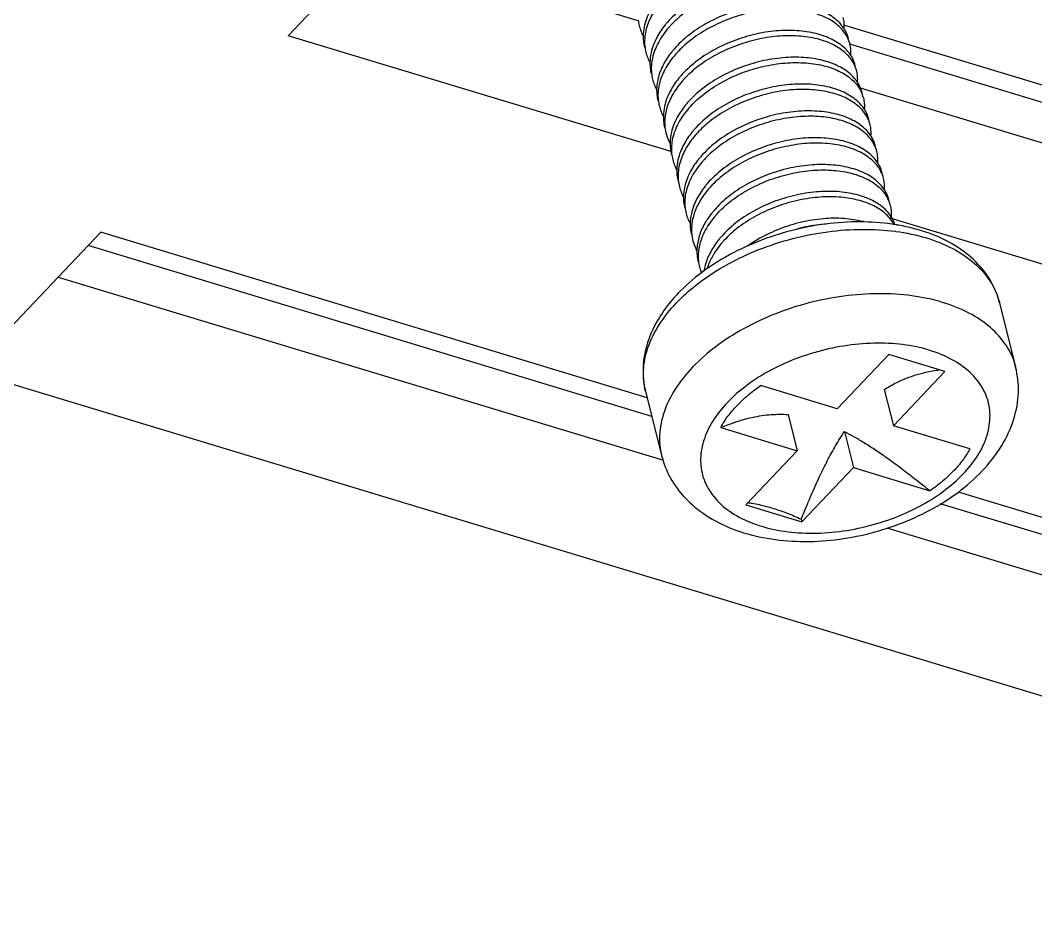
# Model space of a CAD drawing. Header units: millimetres. Extents: x 14343 to 15285, y -9166 to -7819.
# Drawn here: x 15108.24 to 15122.71, y -8615.92 to -8603.12 of the extents above; entities that cross this region are included whole.
import ezdxf

# ---------------------------------------------------------------- set-up
doc = ezdxf.new("R2010")
doc.units = ezdxf.units.MM

# ---------------------------------------------------------------- blocks, each defined once
blk = doc.blocks.new('u9')
at = {"color": 7, "linetype": 'Continuous'}
for p, q in [((-319.325, 123.108), (-293.56, 115.307)), ((-306.639, 117.541), (-319.447, 121.419)), ((-321.207, 121.132), (-307.66, 117.03)), ((-319.536, 120.87), (-307.4, 117.196)), ((-323.876, 118.33), (-306.69, 113.127)), ((-305.431, 117.453), (-306.165, 116.683)), ((-305.422, 117.417), (-305.431, 117.453)), ((-304.631, 117.211), (-305.431, 117.453)), ((-305.365, 116.441), (-304.631, 117.211)), ((-306.165, 116.683), (-307.255, 117.013)), ((-306.263, 111.271), (-323.998, 116.641)), ((-306.037, 116.169), (-306.165, 116.683)), ((-294.836, 113.967), (-303.458, 116.577)), ((-303.202, 115.594), (-303.432, 116.511)), ((-325.758, 116.353), (-306.03, 110.38)), ((-307.824, 116.416), (-306.734, 116.086)), ((-305.237, 115.926), (-305.365, 116.441)), ((-304.275, 116.111), (-305.365, 116.441)), ((-324.088, 116.092), (-306.116, 110.651)), ((-306.734, 116.086), (-307.468, 115.315)), ((-306.605, 115.571), (-306.734, 116.086)), ((-303.292, 115.952), (-295.262, 113.52)), ((-306.668, 115.073), (-305.934, 115.843)), ((-305.934, 115.843), (-304.844, 115.513)), ((-303.226, 115.687), (-295.442, 113.33)), ((-307.468, 115.315), (-306.668, 115.073)), ((-295.442, 113.33), (-293.56, 115.307)), ((-308.247, 114.333), (-308.476, 115.251)), ((-303.582, 112.185), (-298.111, 110.529)), ((-299.666, 108.896), (-298.111, 110.529)), ((-299.387, 109.189), (-303.093, 110.311))]:
    blk.add_line(p, q, dxfattribs=at)
for centre, radius, start, end in [((-305.423, 116.028), 2.456, 313.9095, 316.3819), ((-305.349, 115.801), 2.322, 316.3763, 319.332), ((-304.585, 113.673), 0.631, 14.0519, 21.7414), ((-306.134, 116.985), 3.652, 298.7528, 298.8969), ((-304.578, 113.675), 0.624, 5.631, 14.066), ((-304.594, 113.596), 0.66, 354.967, 358.8221), ((-304.51, 113.28), 0.655, 24.254, 27.9654), ((-305.339, 114.379), 1.381, 317.2977, 318.898), ((-305.272, 114.261), 1.317, 318.8913, 321.1335), ((-304.695, 113.683), 0.742, 347.3174, 348.9048), ((-304.482, 113.294), 0.624, 6.8045, 13.9521), ((-306.348, 116.437), 3.148, 262.3046, 262.4561), ((-304.513, 113.29), 0.655, 354.9474, 6.7926), ((-304.463, 113.216), 0.624, 5.631, 14.066), ((-304.468, 113.216), 0.629, 1.4313, 5.5955), ((-306.299, 116.115), 2.931, 259.9593, 260.2675), ((-306.295, 116.141), 2.957, 260.2677, 260.7779), ((-304.393, 112.909), 0.63, 14.0464, 28.9821), ((-304.489, 113.215), 0.651, 359.6777, 1.4442), ((-305.243, 113.997), 1.381, 317.2936, 318.8979), ((-305.174, 113.877), 1.314, 318.8923, 321.0873), ((-304.387, 112.91), 0.624, 5.631, 14.066), ((-306.225, 113.061), 0.478, 194.0821, 206.9401), ((-305.148, 113.615), 1.381, 317.2977, 318.898), ((-304.297, 112.527), 0.63, 14.0464, 28.9821), ((-306.13, 112.678), 0.478, 194.0644, 206.5117), ((-305.081, 113.496), 1.317, 318.8913, 321.1335), ((-304.291, 112.528), 0.624, 5.631, 14.066), ((-304.202, 112.144), 0.63, 14.0464, 28.9821), ((-305.052, 113.232), 1.381, 317.2977, 318.898), ((-304.985, 113.114), 1.317, 318.8913, 321.1335), ((-304.196, 112.145), 0.624, 5.631, 14.066), ((-306.035, 112.296), 0.478, 194.0644, 206.5117), ((-304.181, 112.069), 0.628, 359.2246, 14.0198), ((-304.957, 112.85), 1.381, 317.2977, 318.898), ((-304.89, 112.732), 1.317, 318.8913, 321.1335), ((-304.103, 111.763), 0.628, 4.1166, 14.0251), ((-305.939, 111.914), 0.478, 194.0644, 206.5117), ((-304.011, 111.38), 0.63, 14.0464, 28.9821), ((-304.861, 112.468), 1.381, 317.2985, 318.898), ((-305.845, 111.531), 0.476, 194.0559, 205.9648), ((-304.794, 112.349), 1.317, 318.8915, 321.1273), ((-304.005, 111.381), 0.624, 5.631, 14.066), ((-303.915, 110.997), 0.63, 14.0464, 28.9821), ((-304.766, 112.085), 1.381, 317.2977, 318.898), ((-304.699, 111.967), 1.317, 318.8913, 321.1335), ((-303.909, 110.999), 0.624, 5.631, 14.066), ((-305.748, 111.149), 0.478, 194.0644, 206.5117), ((-303.82, 110.615), 0.63, 14.0464, 28.9821), ((-304.67, 111.703), 1.381, 317.2977, 318.898), ((-304.603, 111.585), 1.317, 318.8913, 321.1335), ((-303.814, 110.616), 0.624, 5.631, 14.066), ((-305.653, 110.767), 0.478, 194.0644, 206.5117), ((-303.732, 110.229), 0.639, 14.154, 29.6777), ((-304.575, 111.321), 1.381, 317.2977, 318.898), ((-303.707, 110.236), 0.613, 6.9058, 14.1334), ((-304.508, 111.202), 1.317, 318.8913, 321.1335)]:
    blk.add_arc(centre, radius, start, end, dxfattribs=at)
for points, start_tangent, end_tangent in [([(-303.432, 116.511), (-303.555, 116.825), (-303.766, 117.113), (-304.062, 117.36), (-304.438, 117.553), (-304.876, 117.678), (-305.35, 117.732), (-305.841, 117.716), (-306.331, 117.634), (-306.807, 117.49), (-307.253, 117.289), (-307.655, 117.035), (-307.996, 116.734)], (-0.242383, 0.970181), (-0.689698, -0.724097)), ([(-304.37, 115.754), (-304.159, 116.025), (-304.029, 116.307), (-303.988, 116.588), (-304.037, 116.854), (-304.175, 117.095), (-304.394, 117.299), (-304.686, 117.457), (-305.037, 117.564), (-305.433, 117.613), (-305.856, 117.604), (-306.287, 117.535), (-306.708, 117.411), (-307.1, 117.237), (-307.446, 117.02), (-307.729, 116.772)], (0.689698, 0.724097), (-0.689698, -0.724097)), ([(-305.422, 117.417), (-305.497, 117.234), (-305.564, 117.075), (-305.625, 116.936), (-305.683, 116.811), (-305.738, 116.696), (-305.793, 116.586), (-305.85, 116.479), (-305.91, 116.373), (-305.973, 116.267), (-306.037, 116.169)], (-0.373072, -0.927802), (-0.554313, -0.832309)), ([(-304.661, 117.18), (-304.723, 117.19), (-304.824, 117.21), (-304.924, 117.234), (-305.023, 117.263), (-305.122, 117.295), (-305.222, 117.332), (-305.321, 117.372), (-305.422, 117.417)], (-0.988981, 0.148042), (-0.908941, 0.416926)), ([(-307.592, 116.73), (-307.436, 116.876), (-307.255, 117.013)], (0.689698, 0.724097), (0.827243, 0.561844)), ([(-306.037, 116.169), (-306.174, 116.242), (-306.323, 116.33), (-306.484, 116.433), (-306.657, 116.552), (-306.843, 116.689), (-307.042, 116.842), (-307.255, 117.013)], (-0.891988, 0.452059), (-0.775982, 0.630755)), ([(-307.729, 116.772), (-307.94, 116.502), (-308.07, 116.219), (-308.111, 115.939), (-308.062, 115.672), (-307.924, 115.432), (-307.705, 115.228), (-307.413, 115.069), (-307.062, 114.962), (-306.666, 114.913), (-306.243, 114.923), (-305.812, 114.991), (-305.391, 115.115), (-304.999, 115.289), (-304.653, 115.506), (-304.37, 115.754)], (-0.689698, -0.724097), (0.689698, 0.724097)), ([(-307.996, 116.734), (-308.278, 116.369), (-308.451, 115.987), (-308.515, 115.61), (-308.476, 115.251)], (-0.689698, -0.724097), (0.242383, -0.970181)), ([(-307.824, 116.416), (-307.722, 116.576), (-307.592, 116.73)], (0.471531, 0.881849), (0.689698, 0.724097)), ([(-303.874, 115.251), (-303.626, 115.566), (-303.467, 115.893), (-303.403, 116.22), (-303.432, 116.511)], (0.689698, 0.724097), (-0.24184, 0.970316)), ([(-304.275, 116.111), (-304.431, 116.052), (-304.58, 116.003), (-304.723, 115.967), (-304.86, 115.941), (-304.991, 115.927), (-305.117, 115.922), (-305.237, 115.926)], (-0.928017, -0.372538), (-0.99731, 0.073295)), ([(-304.275, 116.111), (-304.377, 115.951), (-304.507, 115.796)], (-0.471531, -0.881849), (-0.689698, -0.724097)), ([(-304.507, 115.796), (-304.663, 115.65), (-304.844, 115.513)], (-0.689698, -0.724097), (-0.827243, -0.561844)), ([(-303.202, 115.594), (-303.174, 115.302), (-303.237, 114.976), (-303.396, 114.649), (-303.645, 114.334)], (0.24184, -0.970316), (-0.689698, -0.724097)), ([(-303.587, 114.288), (-303.4, 114.542), (-303.233, 114.901), (-303.168, 115.256), (-303.202, 115.594)], (0.651437, 0.758703), (-0.242383, 0.970181)), ([(-306.605, 115.571), (-306.682, 115.523), (-306.762, 115.48), (-306.84, 115.442), (-306.917, 115.41), (-306.993, 115.382), (-307.071, 115.357), (-307.153, 115.335), (-307.244, 115.314), (-307.344, 115.295), (-307.384, 115.289)], (-0.832026, -0.554737), (-0.988202, -0.153159)), ([(-308.476, 115.251), (-308.471, 115.228), (-308.339, 114.939), (-308.116, 114.687), (-307.81, 114.481), (-307.433, 114.328), (-306.999, 114.235), (-306.525, 114.205), (-306.028, 114.24), (-305.529, 114.337), (-305.047, 114.494), (-304.599, 114.705), (-304.203, 114.96), (-303.874, 115.251)], (0.24184, -0.970316), (0.689698, 0.724097)), ([(-306.77, 113.317), (-307.204, 113.41), (-307.581, 113.563), (-307.887, 113.77), (-308.11, 114.022), (-308.241, 114.311), (-308.247, 114.333)], (-0.990994, 0.133907), (-0.24184, 0.970316)), ([(-308.247, 114.333), (-308.124, 114.028), (-307.909, 113.751), (-307.608, 113.517), (-307.23, 113.339), (-306.81, 113.229)], (0.242383, -0.970181), (0.984683, -0.174352)), ([(-303.72, 114.258), (-303.974, 114.043), (-304.369, 113.787)], (-0.720293, -0.69367), (-0.87549, -0.483236)), ([(-304.322, 113.694), (-304.005, 113.902), (-303.668, 114.199)], (0.865939, 0.50015), (0.689698, 0.724097)), ([(-304.246, 113.434), (-304.131, 113.607), (-304.047, 113.826), (-304.038, 113.876)], (0.627353, 0.778735), (0.150511, 0.988608)), ([(-304.377, 113.783), (-304.817, 113.577), (-305.3, 113.42), (-305.799, 113.322), (-306.295, 113.288), (-306.762, 113.316)], (-0.876703, -0.481033), (-0.991344, 0.131287)), ([(-304.298, 113.471), (-304.15, 113.683), (-304.08, 113.848)], (0.657342, 0.753592), (0.288989, 0.957333)), ([(-303.967, 113.54), (-303.956, 113.736)], (0.192409, 0.981315), (-0.097781, 0.995208)), ([(-303.934, 113.583), (-303.953, 113.75)], (0.020552, 0.999789), (-0.241681, 0.970356)), ([(-306.768, 113.222), (-306.32, 113.182), (-305.828, 113.205), (-305.333, 113.293), (-304.854, 113.442), (-304.406, 113.647), (-304.322, 113.694)], (0.987073, -0.160268), (0.865939, 0.50015)), ([(-306.744, 113.22), (-306.633, 113.076), (-306.455, 112.954), (-306.225, 112.87), (-305.955, 112.828), (-305.657, 112.832), (-305.348, 112.881), (-305.042, 112.975), (-304.756, 113.109), (-304.504, 113.277), (-304.324, 113.443)], (0.46636, -0.884595), (0.678132, 0.73494)), ([(-306.319, 113.18), (-306.301, 113.176), (-306.031, 113.134), (-305.733, 113.137), (-305.424, 113.187), (-305.119, 113.281), (-304.833, 113.415), (-304.654, 113.527)], (0.966077, -0.258256), (0.814986, 0.579481)), ([(-304.203, 113.089), (-304.054, 113.301), (-303.971, 113.52)], (0.657342, 0.753592), (0.21952, 0.975608)), ([(-304.151, 113.051), (-304.059, 113.183), (-303.975, 113.361), (-303.937, 113.538)], (0.627994, 0.778218), (0.087739, 0.996143)), ([(-303.876, 113.444), (-303.879, 113.455), (-303.913, 113.549)], (-0.241681, 0.970356), (-0.410652, 0.911792)), ([(-306.615, 113.001), (-306.436, 112.878), (-306.206, 112.793), (-305.935, 112.751), (-305.638, 112.755), (-305.329, 112.805), (-305.023, 112.898), (-304.737, 113.032), (-304.485, 113.2), (-304.279, 113.395)], (0.726932, -0.686709), (0.657342, 0.753592)), ([(-305.778, 113.212), (-305.753, 113.214), (-305.443, 113.263), (-305.368, 113.282)], (0.997196, 0.074834), (0.965749, 0.259479)), ([(-306.757, 113.222), (-306.73, 113.153), (-306.699, 113.1)], (0.302893, -0.953024), (0.554178, -0.832398)), ([(-304.107, 112.707), (-303.982, 112.878), (-303.899, 113.055), (-303.86, 113.232)], (0.657342, 0.753592), (0.087739, 0.996143)), ([(-304.055, 112.67), (-303.94, 112.842), (-303.856, 113.061), (-303.839, 113.211)], (0.627353, 0.778735), (0.005573, 0.999984)), ([(-306.689, 112.945), (-306.701, 113.018), (-306.701, 113.105)], (-0.243274, 0.969958), (0.090921, 0.995858)), ([(-306.699, 113.1), (-306.615, 113.001)], (0.554178, -0.832398), (0.726932, -0.686709)), ([(-304.229, 113.06), (-304.405, 112.897), (-304.656, 112.729), (-304.942, 112.594), (-305.244, 112.501), (-305.553, 112.45), (-305.848, 112.445), (-306.116, 112.484), (-306.348, 112.566), (-306.532, 112.689), (-306.652, 112.844)], (-0.678183, -0.734893), (-0.453332, 0.891342)), ([(-306.519, 112.619), (-306.34, 112.495), (-306.11, 112.411), (-305.84, 112.369), (-305.542, 112.373), (-305.233, 112.422), (-304.928, 112.516), (-304.642, 112.65), (-304.389, 112.818), (-304.184, 113.013)], (0.726946, -0.686695), (0.657342, 0.753592)), ([(-306.67, 112.868), (-306.634, 112.771), (-306.603, 112.718)], (0.243097, -0.970002), (0.553661, -0.832742)), ([(-304.012, 112.324), (-303.863, 112.536), (-303.78, 112.755), (-303.765, 112.971)], (0.657342, 0.753592), (-0.097781, 0.995208)), ([(-303.743, 112.829), (-303.746, 112.895), (-303.762, 112.985)], (0.005573, 0.999984), (-0.242786, 0.97008)), ([(-306.606, 112.723), (-306.606, 112.641), (-306.594, 112.562)], (-0.091453, -0.995809), (0.243097, -0.970002)), ([(-306.603, 112.718), (-306.519, 112.619)], (0.553661, -0.832742), (0.726946, -0.686695)), ([(-303.96, 112.287), (-303.844, 112.46), (-303.761, 112.679), (-303.743, 112.829)], (0.627353, 0.778735), (0.005573, 0.999984)), ([(-306.558, 112.465), (-306.442, 112.312), (-306.264, 112.19), (-306.034, 112.105), (-305.763, 112.063), (-305.466, 112.067), (-305.157, 112.117), (-304.851, 112.21), (-304.565, 112.344), (-304.313, 112.512), (-304.133, 112.678)], (0.446739, -0.894664), (0.678132, 0.73494)), ([(-306.424, 112.236), (-306.245, 112.113), (-306.015, 112.029), (-305.744, 111.987), (-305.447, 111.991), (-305.138, 112.04), (-304.832, 112.134), (-304.546, 112.268), (-304.294, 112.436), (-304.088, 112.63)], (0.726946, -0.686695), (0.657342, 0.753592)), ([(-303.916, 111.942), (-303.768, 112.154), (-303.684, 112.373), (-303.67, 112.589)], (0.657342, 0.753592), (-0.097781, 0.995208)), ([(-303.648, 112.447), (-303.651, 112.513), (-303.666, 112.603)], (0.005573, 0.999984), (-0.242786, 0.97008)), ([(-306.574, 112.486), (-306.539, 112.389), (-306.508, 112.336)], (0.243097, -0.970002), (0.553661, -0.832742)), ([(-303.864, 111.905), (-303.749, 112.077), (-303.665, 112.296), (-303.648, 112.447)], (0.627353, 0.778735), (0.005573, 0.999984)), ([(-306.51, 112.341), (-306.511, 112.259), (-306.498, 112.18)], (-0.091453, -0.995809), (0.243097, -0.970002)), ([(-306.508, 112.336), (-306.424, 112.236)], (0.553661, -0.832742), (0.726946, -0.686695)), ([(-306.462, 112.083), (-306.346, 111.93), (-306.168, 111.807), (-305.939, 111.723), (-305.668, 111.681), (-305.371, 111.685), (-305.061, 111.734), (-304.756, 111.828), (-304.47, 111.962), (-304.217, 112.13), (-304.038, 112.296)], (0.446739, -0.894664), (0.678132, 0.73494)), ([(-306.328, 111.854), (-306.149, 111.731), (-305.919, 111.646), (-305.649, 111.605), (-305.351, 111.608), (-305.042, 111.658), (-304.737, 111.752), (-304.451, 111.886), (-304.198, 112.054), (-303.993, 112.248)], (0.726946, -0.686695), (0.657342, 0.753592)), ([(-303.821, 111.56), (-303.672, 111.772), (-303.589, 111.991), (-303.574, 112.207)], (0.657342, 0.753592), (-0.097781, 0.995208)), ([(-306.479, 112.103), (-306.443, 112.006), (-306.412, 111.954)], (0.243097, -0.970002), (0.553661, -0.832742)), ([(-303.769, 111.523), (-303.656, 111.689), (-303.572, 111.903), (-303.552, 112.06)], (0.62744, 0.778665), (0.01243, 0.999923)), ([(-303.494, 111.915), (-303.525, 112.007), (-303.552, 112.063)], (-0.242239, 0.970217), (-0.477912, 0.878408)), ([(-306.415, 111.958), (-306.415, 111.876), (-306.403, 111.798)], (-0.091453, -0.995809), (0.243097, -0.970002)), ([(-306.412, 111.954), (-306.328, 111.854)], (0.553661, -0.832742), (0.726946, -0.686695)), ([(-306.367, 111.7), (-306.25, 111.547), (-306.073, 111.425), (-305.843, 111.341), (-305.572, 111.299), (-305.275, 111.302), (-304.966, 111.352), (-304.66, 111.446), (-304.374, 111.58), (-304.122, 111.748), (-303.942, 111.913)], (0.446739, -0.894664), (0.678132, 0.73494)), ([(-306.232, 111.472), (-306.054, 111.349), (-305.824, 111.264), (-305.553, 111.222), (-305.256, 111.226), (-304.947, 111.276), (-304.641, 111.369), (-304.355, 111.503), (-304.103, 111.671), (-303.897, 111.866)], (0.727019, -0.686617), (0.657342, 0.753592)), ([(-303.457, 111.682), (-303.46, 111.748), (-303.475, 111.838)], (0.005573, 0.999984), (-0.242786, 0.97008)), ([(-306.383, 111.721), (-306.348, 111.624), (-306.317, 111.571)], (0.243097, -0.970002), (0.553542, -0.832821)), ([(-303.725, 111.178), (-303.58, 111.384), (-303.496, 111.597), (-303.477, 111.808)], (0.657342, 0.753592), (-0.071552, 0.997437)), ([(-306.307, 111.415), (-306.32, 111.497), (-306.319, 111.576)], (-0.243024, 0.97002), (0.091594, 0.995796)), ([(-306.317, 111.571), (-306.232, 111.472)], (0.553542, -0.832821), (0.727019, -0.686617)), ([(-303.673, 111.141), (-303.558, 111.313), (-303.474, 111.532), (-303.457, 111.682)], (0.627353, 0.778735), (0.005573, 0.999984)), ([(-303.847, 111.531), (-304.027, 111.365), (-304.284, 111.194), (-304.574, 111.06), (-304.876, 110.968), (-305.19, 110.919), (-305.493, 110.918), (-305.761, 110.962), (-305.986, 111.047), (-306.159, 111.169), (-306.273, 111.322)], (-0.678121, -0.73495), (-0.438204, 0.898875)), ([(-306.137, 111.09), (-305.958, 110.966), (-305.728, 110.882), (-305.458, 110.84), (-305.16, 110.844), (-304.851, 110.893), (-304.546, 110.987), (-304.26, 111.121), (-304.007, 111.289), (-303.802, 111.483)], (0.726946, -0.686695), (0.657342, 0.753592)), ([(-303.63, 110.795), (-303.481, 111.007), (-303.398, 111.226), (-303.383, 111.442)], (0.657342, 0.753592), (-0.097781, 0.995208)), ([(-303.361, 111.3), (-303.364, 111.366), (-303.38, 111.456)], (0.005573, 0.999984), (-0.242786, 0.97008)), ([(-306.288, 111.339), (-306.252, 111.242), (-306.221, 111.189)], (0.243097, -0.970002), (0.553661, -0.832742)), ([(-303.578, 110.758), (-303.462, 110.93), (-303.379, 111.15), (-303.361, 111.3)], (0.627353, 0.778735), (0.005573, 0.999984)), ([(-306.224, 111.194), (-306.224, 111.112), (-306.212, 111.033)], (-0.091453, -0.995809), (0.243097, -0.970002)), ([(-306.221, 111.189), (-306.137, 111.09)], (0.553661, -0.832742), (0.726946, -0.686695)), ([(-306.176, 110.936), (-306.059, 110.783), (-305.882, 110.66), (-305.652, 110.576), (-305.381, 110.534), (-305.084, 110.538), (-304.775, 110.587), (-304.469, 110.681), (-304.183, 110.815), (-303.931, 110.983), (-303.751, 111.149)], (0.446739, -0.894664), (0.678132, 0.73494)), ([(-306.041, 110.707), (-305.863, 110.584), (-305.633, 110.5), (-305.362, 110.458), (-305.065, 110.461), (-304.756, 110.511), (-304.45, 110.605), (-304.164, 110.739), (-303.912, 110.907), (-303.706, 111.101)], (0.726946, -0.686695), (0.657342, 0.753592)), ([(-303.534, 110.413), (-303.386, 110.625), (-303.302, 110.844), (-303.288, 111.06)], (0.657342, 0.753592), (-0.097781, 0.995208)), ([(-303.266, 110.918), (-303.269, 110.983), (-303.284, 111.074)], (0.005573, 0.999984), (-0.242786, 0.97008)), ([(-306.192, 110.957), (-306.157, 110.859), (-306.126, 110.807)], (0.243097, -0.970002), (0.553661, -0.832742)), ([(-303.482, 110.376), (-303.367, 110.548), (-303.283, 110.767), (-303.266, 110.918)], (0.627353, 0.778735), (0.005573, 0.999984)), ([(-306.128, 110.812), (-306.129, 110.729), (-306.116, 110.651)], (-0.091453, -0.995809), (0.243097, -0.970002)), ([(-306.126, 110.807), (-306.041, 110.707)], (0.553661, -0.832742), (0.726946, -0.686695)), ([(-306.08, 110.554), (-305.964, 110.4), (-305.786, 110.278), (-305.556, 110.194), (-305.286, 110.152), (-304.988, 110.156), (-304.679, 110.205), (-304.374, 110.299), (-304.088, 110.433), (-303.835, 110.601), (-303.656, 110.767)], (0.446739, -0.894664), (0.678132, 0.73494)), ([(-305.946, 110.325), (-305.767, 110.202), (-305.537, 110.117), (-305.267, 110.075), (-304.969, 110.079), (-304.66, 110.129), (-304.355, 110.222), (-304.069, 110.356), (-303.816, 110.524), (-303.611, 110.719)], (0.726946, -0.686695), (0.657342, 0.753592)), ([(-303.439, 110.031), (-303.29, 110.242), (-303.207, 110.461), (-303.192, 110.678)], (0.657342, 0.753592), (-0.097781, 0.995208)), ([(-303.17, 110.545), (-303.176, 110.629), (-303.189, 110.692)], (-0.008763, 0.999962), (-0.243604, 0.969875)), ([(-306.097, 110.574), (-306.061, 110.477), (-306.03, 110.424)], (0.243097, -0.970002), (0.553661, -0.832742)), ([(-303.386, 109.994), (-303.266, 110.175), (-303.184, 110.404), (-303.17, 110.545)], (0.627204, 0.778855), (-0.008763, 0.999962)), ([(-306.033, 110.429), (-306.033, 110.347), (-306.021, 110.268)], (-0.091453, -0.995809), (0.243097, -0.970002)), ([(-306.03, 110.424), (-305.946, 110.325)], (0.553661, -0.832742), (0.726946, -0.686695)), ([(-305.985, 110.171), (-305.868, 110.018), (-305.691, 109.896), (-305.461, 109.811), (-305.19, 109.77), (-304.893, 109.773), (-304.584, 109.823), (-304.278, 109.917), (-303.992, 110.051), (-303.74, 110.219), (-303.56, 110.384)], (0.446739, -0.894664), (0.678132, 0.73494)), ([(-305.85, 109.943), (-305.672, 109.819), (-305.442, 109.735), (-305.171, 109.693), (-304.874, 109.697), (-304.565, 109.746), (-304.259, 109.84), (-303.973, 109.974), (-303.721, 110.142), (-303.515, 110.336)], (0.726946, -0.686695), (0.657342, 0.753592))]:
    blk.add_spline(points, degree=3, dxfattribs=dict(at, start_tangent=start_tangent, end_tangent=end_tangent))

msp = doc.modelspace()

# ---------------------------------------------------------------- block references
at = {"rotation": 180}
msp.add_blockref('u9', (14813.948, -8492.81), dxfattribs=at)

doc.saveas('drawing.dxf')
